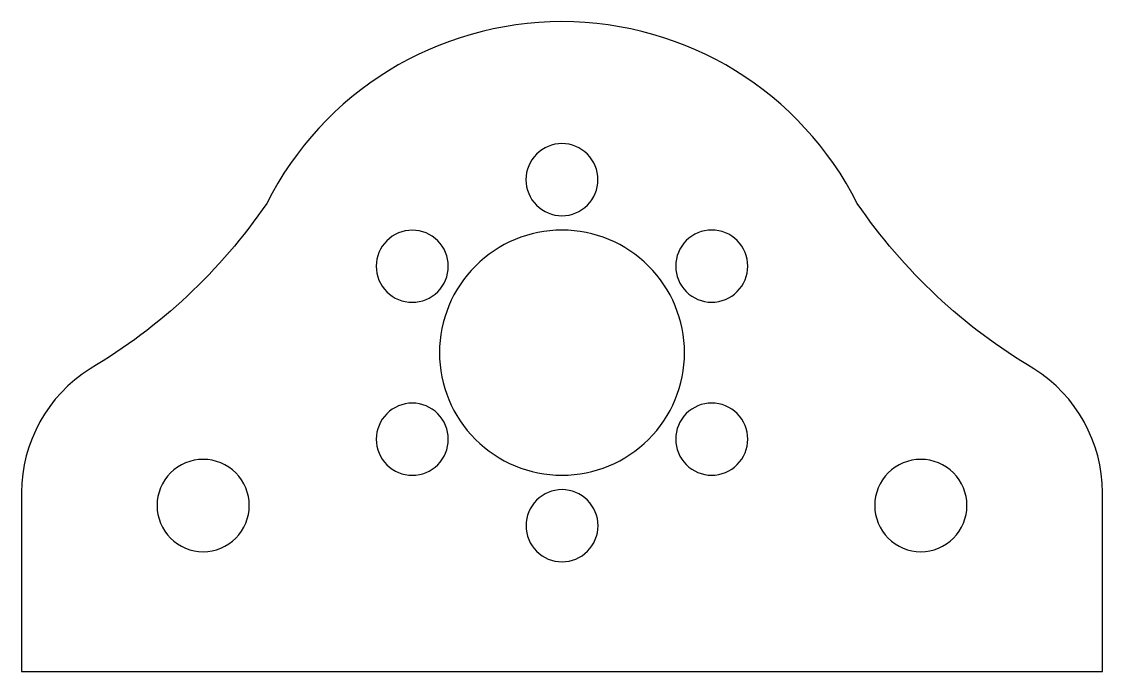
# Model space of a CAD drawing. Extents: x 1 to 38.5, y 0.4 to 22.9.
import ezdxf

# ---------------------------------------------------------------- set-up
doc = ezdxf.new("R2010")
doc.units = 0
doc.layers.get('0').update_dxf_attribs({"linetype": 'CONTINUOUS'})

msp = doc.modelspace()

# ---------------------------------------------------------------- linework, layer by layer
for points in [[(0.963, 0.369), (38.463, 0.369), (38.463, 6.566, 0.258269), (36.089, 10.857, -0.109295), (29.96, 16.592, 0.615396), (9.466, 16.592, -0.109295), (3.338, 10.857, 0.258269), (0.963, 6.566)], [(19.712, 18.668, 0.414214), (18.462, 17.418, 0.414214), (19.712, 16.168, 0.414214), (20.962, 17.418, 0.414214)], [(14.517, 15.667, 0.414214), (13.267, 14.417, 0.414214), (14.517, 13.167, 0.414214), (15.767, 14.417, 0.414214)], [(19.713, 15.669, 0.414214), (15.463, 11.419, 0.414214), (19.713, 7.169, 0.414214), (23.963, 11.419, 0.414214)], [(24.908, 15.67, 0.414214), (23.658, 14.42, 0.414214), (24.908, 13.17, 0.414214), (26.158, 14.42, 0.414214)], [(14.519, 9.669, 0.414214), (13.269, 8.419, 0.414214), (14.519, 7.169, 0.414214), (15.769, 8.419, 0.414214)], [(24.909, 9.671, 0.414214), (23.659, 8.421, 0.414214), (24.909, 7.171, 0.414214), (26.159, 8.421, 0.414214)], [(7.263, 7.719, 0.414214), (5.663, 6.119, 0.414214), (7.263, 4.519, 0.414214), (8.863, 6.119, 0.414214)], [(32.163, 7.719, 0.414214), (30.563, 6.119, 0.414214), (32.163, 4.519, 0.414214), (33.763, 6.119, 0.414214)], [(19.714, 6.67, 0.414214), (18.464, 5.42, 0.414214), (19.714, 4.17, 0.414214), (20.964, 5.42, 0.414214)]]:
    msp.add_lwpolyline(points, format="xyb", close=True)

doc.saveas('drawing.dxf')
